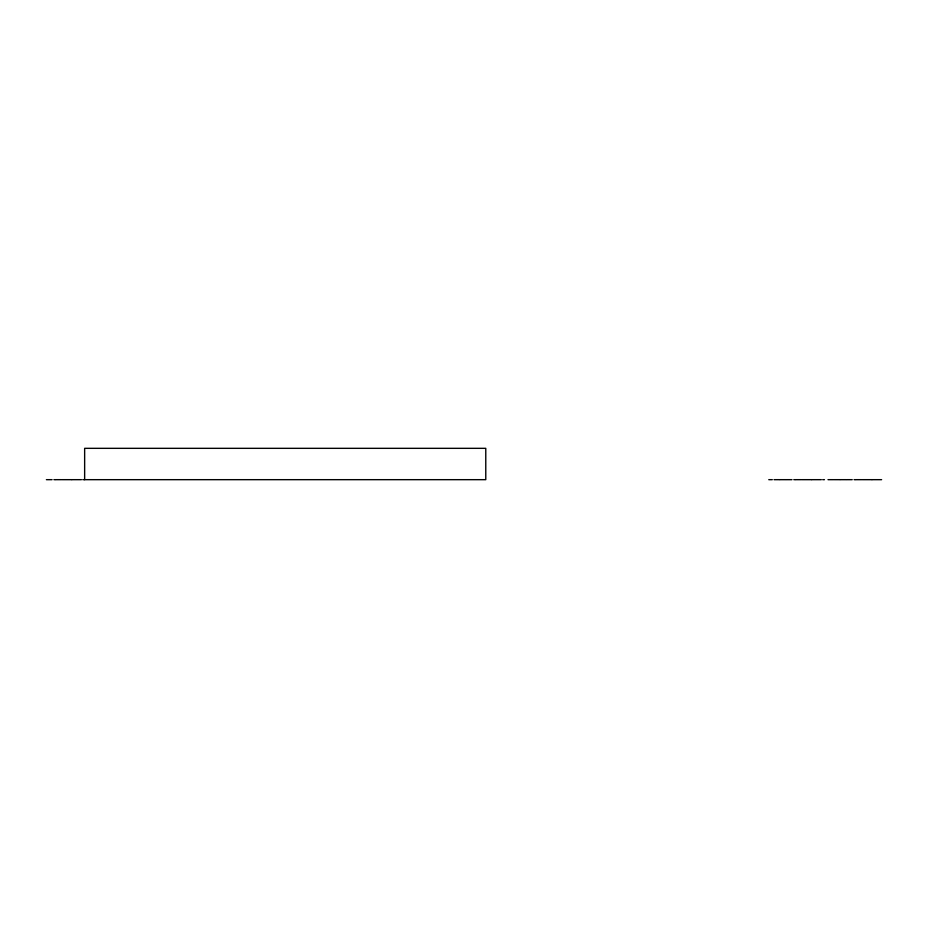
<?xml version="1.0" encoding="UTF-8"?>
<svg xmlns="http://www.w3.org/2000/svg" width="928" height="928" viewBox="0 0 928 928"><rect width="100%" height="100%" fill="white"/><g stroke="black" fill="none" stroke-linecap="round" stroke-linejoin="round"><path stroke-width="1.39" d="M46.4 479.672L52.072 479.672M53.905 479.672L55.297 479.672M55.808 479.672L61.48 479.672M62.164 479.672L71.688 479.672M71.92 479.672L81.444 479.672M82.789 479.672L485.773 479.672L485.773 448.328L84.645 448.328L84.645 479.672M768.767 479.672L772.305 479.672M774.022 479.672L779.59 479.672M780.03 479.672L785.703 479.672M786.294 479.672L791.978 479.672M793.8 479.672L795.192 479.672M795.702 479.672L801.374 479.672M802.059 479.672L811.582 479.672M811.814 479.672L821.338 479.672M822.684 479.672L824.447 479.672M828.008 479.672L833.588 479.672M834.284 479.672L839.852 479.672M840.292 479.672L845.965 479.672M846.556 479.672L852.229 479.672M854.062 479.672L855.454 479.672M855.964 479.672L861.636 479.672M862.321 479.672L871.844 479.672M872.076 479.672L881.6 479.672"/></g></svg>
